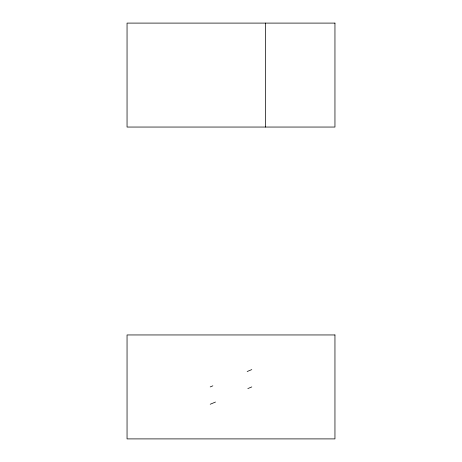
<?xml version="1.0" encoding="UTF-8"?>
<svg xmlns="http://www.w3.org/2000/svg" width="462" height="462" viewBox="0 0 462 462"><rect width="100%" height="100%" fill="white"/><g stroke="black" fill="none" stroke-linecap="round" stroke-linejoin="round"><path stroke-width="0.69" d="M265.65 23.1L265.65 127.05M210.21 386.925L212.849 385.828M247.17 371.523L251.79 369.6M210.21 404.25L215.488 402.05M247.828 388.577L251.79 386.925M334.95 23.1L127.05 23.1L127.05 127.05L334.95 127.05L334.95 23.1M334.95 334.95L127.05 334.95L127.05 438.9L334.95 438.9L334.95 334.95"/></g></svg>
